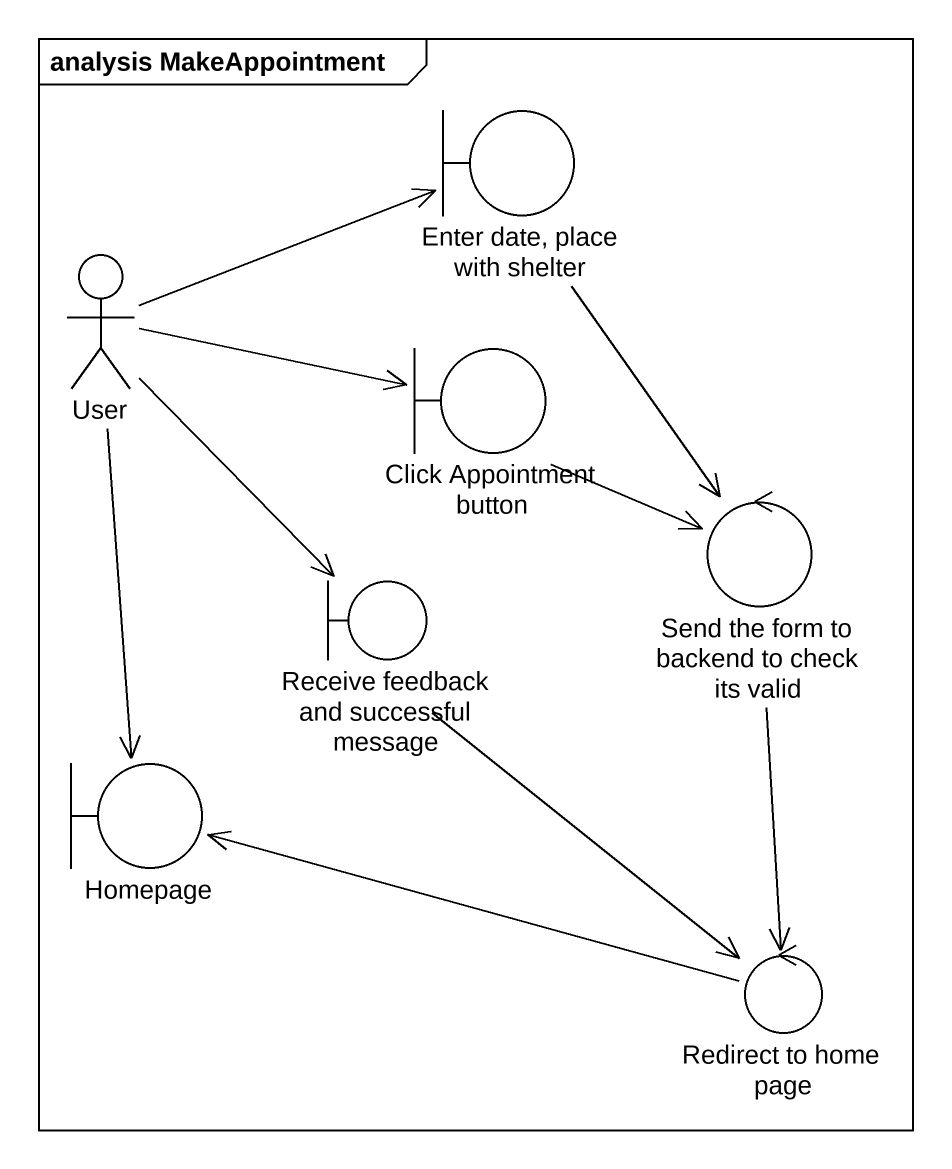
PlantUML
@startuml
mainframe analysis MakeAppointment
boundary "Enter date, place with shelter" as Enter_date_place_with
actor User
boundary "Click Appointment button" as Click_Appointment_button
control "Send the form to backend to check its valid" as Send_the_form_to_backend_to
boundary "Receive feedback and successful message" as Receive_feedback_and
boundary Homepage
control "Redirect to home page" as Redirect_to_home_page
Enter_date_place_with --> Send_the_form_to_backend_to
User -right-> Enter_date_place_with
User -right-> Click_Appointment_button
User --> Receive_feedback_and
User --> Homepage
Click_Appointment_button --> Send_the_form_to_backend_to
Send_the_form_to_backend_to --> Redirect_to_home_page
Receive_feedback_and --> Redirect_to_home_page
Redirect_to_home_page -left-> Homepage
@enduml
